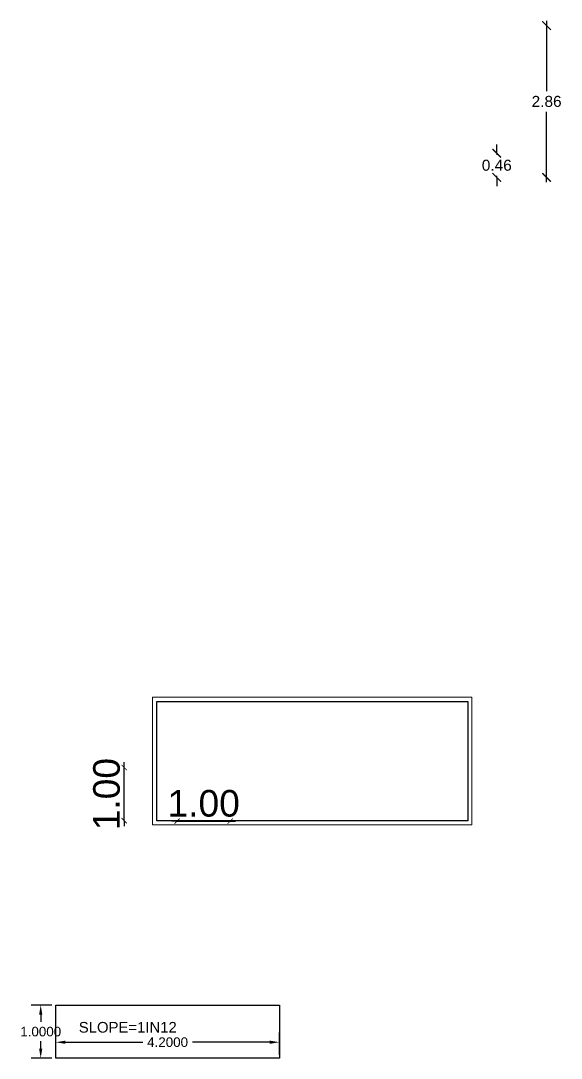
# Model space of a CAD drawing. Header units: metres. Extents: x 0 to 11269, y -5244 to -4054.
# Drawn here: x 10313.58 to 10323.73, y -4105.72 to -4086.21 of the extents above; entities that cross this region are included whole.
import ezdxf

# ---------------------------------------------------------------- set-up
doc = ezdxf.new("R2010")
doc.units = ezdxf.units.M
doc.header["$MEASUREMENT"] = 0
doc.header["$PDMODE"] = 2
doc.styles.add('ROMANS', font='romans.shx')
doc.styles.get("Standard").update_dxf_attribs({"font": 'arial.ttf'})
doc.styles.add('TITLE-THINBOLD', font='arial.ttf')
doc.dimstyles.get("Standard").update_dxf_attribs({"dimtxt": 0.18, "dimasz": 0.18, "dimexe": 0.18, "dimexo": 0.0625, "dimgap": 0.09, "dimtad": 0, "dimtih": 1, "dimtoh": 1, "dimdec": 4, "dimzin": 0, "dimdsep": 46, "dimtxsty": 'Standard', "dimcen": 0.09, "dimadec": 0, "dimazin": 0, "dimtfac": 1, "dimtdec": 4, "dimtofl": 0, "dimtmove": 0, "dimatfit": 3, "dimfxl": 0, "dimtolj": 1, "dimtzin": 0, "dimarcsym": 0})
doc.dimstyles.new('STANDARD$0', dxfattribs={"dimtxt": 200, "dimasz": 110, "dimexe": 110, "dimexo": 0.0625, "dimgap": 50, "dimtad": 2, "dimdec": 0, "dimzin": 0, "dimdsep": 46, "dimtxsty": 'ROMANS', "dimblk": 'OBLIQUE', "dimsah": 1, "dimcen": 0.09, "dimdle": 110, "dimclrd": 5, "dimclre": 5, "dimadec": 0, "dimazin": 0, "dimtfac": 1, "dimtdec": 0, "dimtofl": 0, "dimtmove": 2, "dimatfit": 3, "dimldrblk": 'OBLIQUE', "dimfxl": 0, "dimtolj": 1, "dimtzin": 0, "dimarcsym": 0})
doc.dimstyles.new('STY', dxfattribs={"dimscale": 0.9, "dimtxt": 0.23, "dimasz": 0.18, "dimexe": 0.15, "dimexo": 0.6, "dimgap": 0.1, "dimtad": 1, "dimtih": 1, "dimtoh": 1, "dimzin": 0, "dimdsep": 46, "dimtxsty": 'Standard', "dimblk": 'ARCHTICK', "dimcen": 0.09375, "dimdle": 0.1, "dimse1": 1, "dimse2": 1, "dimclrd": 256, "dimclrt": 256, "dimadec": 0, "dimazin": 0, "dimtfac": 1, "dimtix": 1, "dimtmove": 1, "dimatfit": 0, "dimfxl": 0, "dimtolj": 1, "dimtzin": 0, "dimlwd": -1, "dimarcsym": 0})

# ---------------------------------------------------------------- blocks, each defined once
blk = doc.blocks.new('_ArchTick')
at = {"color": 0, "lineweight": 0, "const_width": 0.15}
blk.add_lwpolyline([(-0.5, -0.5), (0.5, 0.5)], dxfattribs=at)
blk = doc.blocks.new('*D182')
for p, q in [((10323.458, -4086.211), (10323.458, -4087.533)), ((10323.458, -4089.246), (10323.458, -4087.924))]:
    blk.add_line(p, q)
at = {"layer": 'DEFPOINTS', "color": 0, "linetype": 'ByBlock'}
for p in [(10322.056, -4086.301), (10323.458, -4086.301), (10322.747, -4089.156)]:
    blk.add_point(p, dxfattribs=at)
at = {"linetype": 'ByBlock', "xscale": 0.162, "yscale": 0.162, "zscale": 0.162}
for p, rotation in [((10323.458, -4086.301), 90), ((10323.458, -4089.156), 270)]:
    blk.add_blockref('_ArchTick', p, dxfattribs=dict(at, rotation=rotation))
at = {"linetype": 'ByBlock', "insert": (10323.458, -4087.728), "char_height": 0.207, "attachment_point": 5}
blk.add_mtext('\\A1;2.86', dxfattribs=at)
blk = doc.blocks.new('*D193')
for p, q in [((10322.522, -4088.701), (10322.522, -4088.539)), ((10322.522, -4088.701), (10322.522, -4088.733)), ((10322.522, -4089.156), (10322.522, -4089.124)), ((10322.522, -4089.156), (10322.522, -4089.318))]:
    blk.add_line(p, q)
at = {"layer": 'DEFPOINTS', "color": 0, "linetype": 'ByBlock'}
for p in [(10322.056, -4088.701), (10322.522, -4088.701), (10322.056, -4089.156)]:
    blk.add_point(p, dxfattribs=at)
at = {"linetype": 'ByBlock', "xscale": 0.162, "yscale": 0.162, "zscale": 0.162}
for p, rotation in [((10322.522, -4088.701), 270), ((10322.522, -4089.156), 90)]:
    blk.add_blockref('_ArchTick', p, dxfattribs=dict(at, rotation=rotation))
at = {"linetype": 'ByBlock', "insert": (10322.522, -4088.928), "char_height": 0.207, "attachment_point": 5}
blk.add_mtext('\\A1;0.46', dxfattribs=at)
blk = doc.blocks.new('*D221')
at = {"lineweight": -2}
for p, q in [((10315.524, -4100.25), (10315.524, -4100.15)), ((10315.524, -4101.25), (10315.524, -4100.25)), ((10315.524, -4101.25), (10315.524, -4101.35))]:
    blk.add_line(p, q, dxfattribs=at)
at = {"layer": 'DEFPOINTS', "color": 0}
for p in [(10315.524, -4100.25), (10316.056, -4100.25), (10316.136, -4101.25)]:
    blk.add_point(p, dxfattribs=at)
at = {"lineweight": -2, "xscale": 0.1, "yscale": 0.1, "zscale": 0.1}
for p, rotation in [((10315.524, -4100.25), 270), ((10315.524, -4101.25), 90)]:
    blk.add_blockref('_ArchTick', p, dxfattribs=dict(at, rotation=rotation))
at = {"lineweight": 0, "insert": (10315.194, -4100.75), "char_height": 0.5, "attachment_point": 5, "rotation": 90, "style": 'TITLE-THINBOLD'}
blk.add_mtext('\\A1;1.00', dxfattribs=at)
blk = doc.blocks.new('_Oblique')
at = {"color": 0, "linetype": 'ByBlock', "lineweight": -2}
blk.add_line((-0.5, -0.5), (0.5, 0.5), dxfattribs=at)
blk = doc.blocks.new('*D247')
at = {"lineweight": -2}
for p, q in [((10316.517, -4101.256), (10316.417, -4101.256)), ((10316.517, -4101.256), (10317.517, -4101.256)), ((10317.517, -4101.256), (10317.617, -4101.256))]:
    blk.add_line(p, q, dxfattribs=at)
at = {"layer": 'DEFPOINTS', "color": 0}
for p in [(10317.517, -4101.256), (10316.517, -4101.677), (10317.517, -4101.752)]:
    blk.add_point(p, dxfattribs=at)
at = {"lineweight": -2, "xscale": 0.1, "yscale": 0.1, "zscale": 0.1}
blk.add_blockref('_ArchTick', (10316.517, -4101.256), dxfattribs=at)
at = {"lineweight": -2, "xscale": 0.1, "yscale": 0.1, "zscale": 0.1, "rotation": 180}
blk.add_blockref('_ArchTick', (10317.517, -4101.256), dxfattribs=at)
at = {"lineweight": 0, "insert": (10317.017, -4100.926), "char_height": 0.5, "attachment_point": 5, "style": 'TITLE-THINBOLD'}
blk.add_mtext('\\A1;1.00', dxfattribs=at)
blk = doc.blocks.new('*D261')
at = {"color": 0, "lineweight": -2}
for p, q in [((10314.239, -4105.653), (10314.239, -4105.234)), ((10318.439, -4105.653), (10318.439, -4105.234)), ((10314.419, -4105.414), (10315.872, -4105.414)), ((10318.259, -4105.414), (10316.806, -4105.414))]:
    blk.add_line(p, q, dxfattribs=at)
at = {"color": 0}
for points in [[(10314.419, -4105.384), (10314.419, -4105.444), (10314.239, -4105.414)], [(10318.259, -4105.384), (10318.259, -4105.444), (10318.439, -4105.414)]]:
    blk.add_solid(points, dxfattribs=at)
at = {"layer": 'DEFPOINTS', "color": 0}
for p in [(10314.239, -4105.414), (10314.239, -4105.715), (10318.439, -4105.715)]:
    blk.add_point(p, dxfattribs=at)
at = {"color": 0, "insert": (10316.339, -4105.414), "char_height": 0.18, "attachment_point": 5}
blk.add_mtext('\\A1;4.2000', dxfattribs=at)
blk = doc.blocks.new('*D262')
at = {"color": 0, "lineweight": -2}
for p, q in [((10314.167, -4104.715), (10313.776, -4104.715)), ((10313.956, -4104.895), (10313.956, -4105.033)), ((10313.956, -4105.535), (10313.956, -4105.397)), ((10314.167, -4105.715), (10313.776, -4105.715))]:
    blk.add_line(p, q, dxfattribs=at)
at = {"color": 0}
for points in [[(10313.926, -4104.895), (10313.986, -4104.895), (10313.956, -4104.715)], [(10313.926, -4105.535), (10313.986, -4105.535), (10313.956, -4105.715)]]:
    blk.add_solid(points, dxfattribs=at)
at = {"layer": 'DEFPOINTS', "color": 0}
for p in [(10313.956, -4104.715), (10314.229, -4104.715), (10314.229, -4105.715)]:
    blk.add_point(p, dxfattribs=at)
at = {"color": 0, "insert": (10313.956, -4105.215), "char_height": 0.18, "attachment_point": 5}
blk.add_mtext('\\A1;1.0000', dxfattribs=at)

msp = doc.modelspace()

# ---------------------------------------------------------------- linework, layer by layer
at = {"color": 45, "lineweight": 0}
msp.add_lwpolyline([(10316.0561, -4098.92983), (10322.0561, -4098.92983), (10322.0561, -4101.32983), (10316.0561, -4101.32983)], close=True, dxfattribs=at)
at = {"color": 45, "linetype": 'ByBlock'}
msp.add_lwpolyline([(10321.9761, -4101.24983), (10316.1361, -4101.24983), (10316.1361, -4099.00983), (10321.9761, -4099.00983)], close=True, dxfattribs=at)
msp.add_lwpolyline([(10314.23872, -4104.71502), (10318.43872, -4104.71502), (10318.43872, -4105.71502), (10314.23872, -4105.71502)], close=True)

# ---------------------------------------------------------------- texts
at = {"insert": (10315.59148, -4105.03281), "char_height": 0.2, "width": 2.4, "attachment_point": 2}
msp.add_mtext('SLOPE=1IN12', dxfattribs=at)

# ---------------------------------------------------------------- dimensions: what is measured, and where the dimension line sits
at = {"linetype": 'ByBlock'}
for base, p1, p2, picture, middle in [((10323.4580191361, -4086.3007042566), (10322.7467714219, -4089.1557042566), (10322.0561046289, -4086.3007042566), '*D182', (10323.4580191361, -4087.7282042566)), ((10322.5220257951, -4088.7007042566), (10322.0561046289, -4089.1557042566), (10322.0561046289, -4088.7007042566), '*D193', (10322.522025795, -4088.9282042566))]:
    dim = msp.add_linear_dim(base=base, p1=p1, p2=p2, angle=90, dimstyle='STY', dxfattribs=at)
    dim.commit()
    dim.dimension.update_dxf_attribs({"geometry": picture, "text_midpoint": middle})
at = {"lineweight": 0}
dim = msp.add_linear_dim(base=(10315.52386, -4100.24983), p1=(10316.1361, -4101.24983), p2=(10316.0561, -4100.24983), angle=90, dimstyle='STANDARD$0', override={"dimscale": 0.5, "dimtxt": 1, "dimasz": 0.2, "dimexe": 0.25, "dimexo": 0.4, "dimgap": 0.15, "dimtad": 1, "dimdec": 2, "dimzin": 3, "dimtxsty": 'TITLE-THINBOLD', "dimblk": 'ArchTick', "dimdle": 0.5, "dimse1": 1, "dimse2": 1, "dimclrd": 256, "dimclrt": 256, "dimadec": 1, "dimtdec": 2, "dimtix": 1, "dimtofl": 1, "dimatfit": 0}, dxfattribs=at)
dim.commit()
dim.dimension.update_dxf_attribs({"geometry": '*D221', "text_midpoint": (10315.19357, -4100.74983)})
dim = msp.add_linear_dim(base=(10317.51721, -4101.25609), p1=(10316.51688, -4101.67723), p2=(10317.51721, -4101.75171), dimstyle='STANDARD$0', override={"dimscale": 0.5, "dimtxt": 1, "dimasz": 0.2, "dimexe": 0.25, "dimexo": 0.4, "dimgap": 0.15, "dimtad": 1, "dimdec": 2, "dimzin": 3, "dimtxsty": 'TITLE-THINBOLD', "dimblk": 'ArchTick', "dimdle": 0.5, "dimse1": 1, "dimse2": 1, "dimclrd": 256, "dimclrt": 256, "dimadec": 1, "dimtdec": 2, "dimtix": 1, "dimtofl": 1, "dimatfit": 0}, dxfattribs=at)
dim.commit()
dim.dimension.update_dxf_attribs({"geometry": '*D247', "text_midpoint": (10317.01705, -4100.9258)})
at = {"color": 2}
dim = msp.add_linear_dim(base=(10313.95646, -4104.71502), p1=(10314.229, -4105.71502), p2=(10314.229, -4104.71502), angle=90, dimstyle='STANDARD$0', override={"dimtxt": 0.18, "dimasz": 0.18, "dimexe": 0.18, "dimgap": 0.09, "dimtad": 0, "dimtih": 1, "dimtoh": 1, "dimdec": 4, "dimtxsty": 'Standard', "dimsah": 0, "dimdle": 0, "dimclrd": 0, "dimclre": 0, "dimtdec": 4}, dxfattribs=at)
dim.commit()
dim.dimension.update_dxf_attribs({"geometry": '*D262', "text_midpoint": (10313.95646, -4105.21502)})
dim = msp.add_linear_dim(base=(10314.23872, -4105.41445), p1=(10318.43872, -4105.71502), p2=(10314.23872, -4105.71502), dimstyle='Standard')
dim.commit()
dim.dimension.update_dxf_attribs({"geometry": '*D261', "text_midpoint": (10316.33872, -4105.41445)})

doc.saveas('drawing.dxf')
